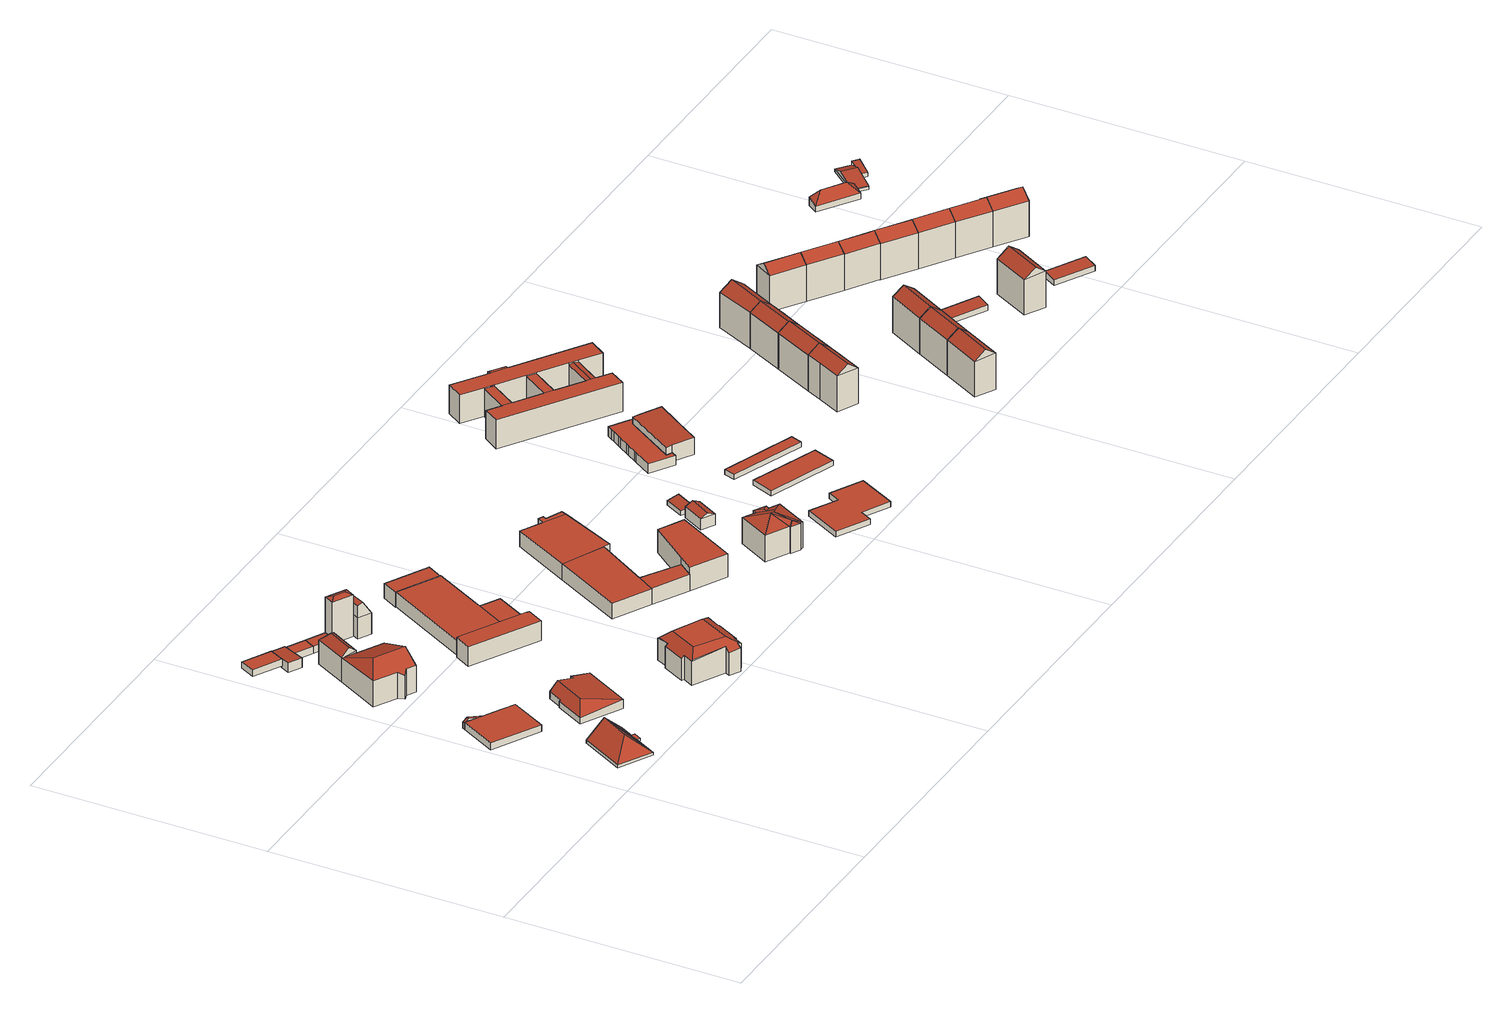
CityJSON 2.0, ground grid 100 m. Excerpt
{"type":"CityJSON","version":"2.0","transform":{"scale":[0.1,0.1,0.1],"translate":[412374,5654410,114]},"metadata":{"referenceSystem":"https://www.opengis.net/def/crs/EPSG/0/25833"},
"CityObjects":{
"building1":{"type":"Building","attributes":{"Dachtyp_tdc":"tdcFreeFormRoof","Gemeindeschluessel":14612000,"Dachneigung":41.36,"QualitaetDacherkennung":10,"Geometrietyp2DReferenz":"3000","measuredHeight":8.28,"function":"31001_9998","roofType":"5000"},"geometry":[{"type":"Solid","lod":"2","boundaries":[[[[0,1,2,3]],[[1,4,5,2]],[[4,6,7,5]],[[6,8,9,7]],[[8,10,11,9]],[[10,12,13,11]],[[12,14,15,13]],[[14,0,3,15]],[[16,14,12]],[[17,12,10]],[[18,12,17]],[[12,18,16]],[[1,17,4]],[[17,1,18]],[[19,17,10,8]],[[19,8,6]],[[17,19,6,4]],[[18,1,0]],[[16,18,0,14]],[[3,2,5,7,9,11,13,15]]]],"semantics":{"surfaces":[{"type":"WallSurface"},{"type":"RoofSurface"},{"type":"GroundSurface"}],"values":[[0,0,0,0,0,0,0,0,1,1,1,1,1,1,1,1,1,0,1,2]]}}]},
"building2":{"type":"Building","attributes":{"Gemeindeschluessel":14612000,"Geometrietyp2DReferenz":"3000","function":"31001_9998","roofType":"9999"},"children":["building2-1","building2-2"]},
"building2-1":{"type":"BuildingPart","attributes":{"Dachtyp_tdc":"tdcGableRoof","Dachneigung":15.07,"QualitaetDacherkennung":11,"Geometrietyp2DReferenz":"3000","measuredHeight":4.2,"roofType":"3100"},"parents":["building2"],"geometry":[{"type":"MultiSurface","lod":"2","boundaries":[[[20,21,22,23]],[[24,25,26,27]],[[25,20,23,26]],[[20,25,28]],[[21,20,28,29,30]],[[25,24,31,29,28]],[[23,22,27,26]]],"semantics":{"surfaces":[{"type":"WallSurface"},{"type":"RoofSurface"},{"type":"GroundSurface"}],"values":[0,0,0,0,1,1,2]}}]},
"building2-2":{"type":"BuildingPart","attributes":{"Dachtyp_tdc":"tdcPolyFlatRoof","Dachneigung":0,"QualitaetDacherkennung":0,"Geometrietyp2DReferenz":"3000","measuredHeight":3,"roofType":"9999"},"parents":["building2"],"geometry":[{"type":"MultiSurface","lod":"2","boundaries":[[[32,30,31,33,34,35,36]],[[36,35,37,38]],[[35,34,39,37]],[[34,33,24,27,39]],[[21,30,32]],[[24,33,31]],[[32,36,38,22,21]],[[38,37,39,27,22]],[[21,22,27,24]],[[21,24,31,30]]],"semantics":{"surfaces":[{"type":"RoofSurface"},{"type":"WallSurface"},{"type":"GroundSurface"},{"type":"ClosureSurface","isClosure":"1","QuelleClosure":"LoD1Solid"}],"values":[0,1,1,1,1,1,1,2,3,3]}}]},
"building3":{"type":"Building","attributes":{"Dachtyp_tdc":"tdcFreeFormRoof","Gemeindeschluessel":14612000,"Dachneigung":10.01,"QualitaetDacherkennung":23,"Geometrietyp2DReferenz":"3000","measuredHeight":6.78,"function":"31001_9998","roofType":"5000"},"geometry":[{"type":"Solid","lod":"2","boundaries":[[[[40,41,42,43]],[[41,44,45,42]],[[44,46,47,45]],[[46,48,49,47]],[[48,50,51,49]],[[50,52,53,51]],[[52,54,55,53]],[[54,40,43,55]],[[48,56,50]],[[46,44,41,57,56,48]],[[56,57,40,54,52,50]],[[41,40,57]],[[43,42,45,47,49,51,53,55]]]],"semantics":{"surfaces":[{"type":"WallSurface"},{"type":"RoofSurface"},{"type":"GroundSurface"}],"values":[[0,0,0,0,0,0,0,0,1,1,1,0,2]]}}]},
"building4":{"type":"Building","attributes":{"Gemeindeschluessel":14612000,"Geometrietyp2DReferenz":"3000","function":"31001_9998","roofType":"9999"},"children":["building4-1","building4-2"]},
"building4-1":{"type":"BuildingPart","attributes":{"Dachtyp_tdc":"tdcHipAndGableRoof","Dachneigung":22.27,"QualitaetDacherkennung":25,"Geometrietyp2DReferenz":"3000","measuredHeight":16.39,"roofType":"5000"},"parents":["building4"],"geometry":[{"type":"MultiSurface","lod":"2","boundaries":[[[58,59,60,61]],[[59,62,63,60]],[[62,64,65,63]],[[64,66,67,65]],[[66,68,69,67]],[[68,70,71,69]],[[72,73,74,75]],[[73,58,61,74]],[[70,68,76]],[[68,66,64,62,59,58,76]],[[58,73,72,77,70,76]],[[61,60,63,65,67,69,71,75,74]]],"semantics":{"surfaces":[{"type":"WallSurface"},{"type":"RoofSurface"},{"type":"GroundSurface"}],"values":[0,0,0,0,0,0,0,0,1,1,1,2]}}]},
"building4-2":{"type":"BuildingPart","attributes":{"Dachtyp_tdc":"tdcHipAndGableRoof","Dachneigung":46,"QualitaetDacherkennung":58,"Geometrietyp2DReferenz":"3000","measuredHeight":14.11,"roofType":"5000"},"parents":["building4"],"geometry":[{"type":"MultiSurface","lod":"2","boundaries":[[[70,78,79,71]],[[78,80,81,79]],[[80,82,72,75,81]],[[80,78,83]],[[70,77,82,84]],[[78,70,84,83]],[[82,80,83,84]],[[71,79,81,75]]],"semantics":{"surfaces":[{"type":"WallSurface"},{"type":"RoofSurface"},{"type":"GroundSurface"}],"values":[0,0,0,1,0,1,1,2]}}]},
"building5":{"type":"Building","attributes":{"Dachtyp_tdc":"tdcPolyFlatRoof","Gemeindeschluessel":14612000,"Dachneigung":2.68,"QualitaetDacherkennung":87,"Geometrietyp2DReferenz":"3000","measuredHeight":2.96,"function":"31001_9998","roofType":"2100"},"geometry":[{"type":"Solid","lod":"2","boundaries":[[[[85,86,87,88]],[[86,89,90,87]],[[89,91,92,90]],[[91,85,88,92]],[[91,89,86,85]],[[88,87,90,92]]]],"semantics":{"surfaces":[{"type":"WallSurface"},{"type":"RoofSurface"},{"type":"GroundSurface"}],"values":[[0,0,0,0,1,2]]}}]},
"building6":{"type":"Building","attributes":{"Dachtyp_tdc":"tdcPolyFlatRoof","Gemeindeschluessel":14612000,"Dachneigung":4.06,"QualitaetDacherkennung":86,"Geometrietyp2DReferenz":"3000","measuredHeight":4.18,"function":"31001_9998","roofType":"2100"},"geometry":[{"type":"Solid","lod":"2","boundaries":[[[[93,94,95,96]],[[94,97,98,95]],[[97,99,100,98]],[[99,101,102,100]],[[101,103,104,102]],[[103,93,96,104]],[[103,101,99,97,94,93]],[[96,95,98,100,102,104]]]],"semantics":{"surfaces":[{"type":"WallSurface"},{"type":"RoofSurface"},{"type":"GroundSurface"}],"values":[[0,0,0,0,0,0,1,2]]}}]},
"building7":{"type":"Building","attributes":{"Dachtyp_tdc":"tdcPolyFlatRoof","Gemeindeschluessel":14612000,"Dachneigung":0,"QualitaetDacherkennung":83,"Geometrietyp2DReferenz":"3000","measuredHeight":3.15,"function":"31001_9998","roofType":"1000"},"geometry":[{"type":"Solid","lod":"2","boundaries":[[[[105,106,107,108]],[[106,109,110,107]],[[109,111,112,110]],[[111,105,108,112]],[[111,109,106,105]],[[108,107,110,112]]]],"semantics":{"surfaces":[{"type":"WallSurface"},{"type":"RoofSurface"},{"type":"GroundSurface"}],"values":[[0,0,0,0,1,2]]}}]},
"building8":{"type":"Building","attributes":{"Dachtyp_tdc":"tdcPolyFlatRoof","Gemeindeschluessel":14612000,"Dachneigung":0,"QualitaetDacherkennung":74,"Geometrietyp2DReferenz":"3000","measuredHeight":3.16,"function":"31001_9998","roofType":"1000"},"geometry":[{"type":"Solid","lod":"2","boundaries":[[[[111,109,110,112]],[[109,113,114,110]],[[113,115,116,114]],[[115,117,118,116]],[[117,111,112,118]],[[117,115,113,109,111]],[[112,110,114,116,118]]]],"semantics":{"surfaces":[{"type":"WallSurface"},{"type":"RoofSurface"},{"type":"GroundSurface"}],"values":[[0,0,0,0,0,1,2]]}}]},
"building9":{"type":"Building","attributes":{"Dachtyp_tdc":"tdcFreeFormRoof","Gemeindeschluessel":14612000,"Dachneigung":19.32,"QualitaetDacherkennung":1,"Geometrietyp2DReferenz":"3000","measuredHeight":19.07,"function":"31001_9998","roofType":"5000"},"geometry":[{"type":"Solid","lod":"2","boundaries":[[[[119,120,121,122]],[[120,123,124,121]],[[123,125,126,124]],[[125,119,122,126]],[[127,125,123]],[[128,127,123,120]],[[128,120,119]],[[127,128,119,125]],[[122,121,124,126]]]],"semantics":{"surfaces":[{"type":"WallSurface"},{"type":"RoofSurface"},{"type":"GroundSurface"}],"values":[[0,0,0,0,1,1,1,1,2]]}}]},
"building10":{"type":"Building","attributes":{"Dachtyp_tdc":"tdcGableRoof","Gemeindeschluessel":14612000,"Dachneigung":56.78,"QualitaetDacherkennung":5,"Geometrietyp2DReferenz":"3000","measuredHeight":15.3,"function":"31001_9998","roofType":"3100"},"geometry":[{"type":"Solid","lod":"2","boundaries":[[[[129,130,131,132]],[[130,133,134,131]],[[133,135,136,134]],[[135,137,138,136]],[[137,129,132,138]],[[139,140,141,142,143]],[[144,143,142,130]],[[137,139,143,144,129]],[[129,144,130]],[[133,141,140,135]],[[130,142,141,133]],[[135,140,139,137]],[[132,131,134,136,138]]]],"semantics":{"surfaces":[{"type":"WallSurface"},{"type":"RoofSurface"},{"type":"GroundSurface"}],"values":[[0,0,0,0,0,1,1,0,0,0,0,0,2]]}}]},
"building11":{"type":"Building","attributes":{"Dachtyp_tdc":"tdcFreeFormRoof","Gemeindeschluessel":14612000,"Dachneigung":0.181,"QualitaetDacherkennung":47,"Geometrietyp2DReferenz":"3000","measuredHeight":13.73,"function":"31001_9998","roofType":"5000"},"geometry":[{"type":"Solid","lod":"2","boundaries":[[[[145,146,147,148]],[[146,149,150,147]],[[149,151,152,150]],[[151,153,154,152]],[[153,155,156,154]],[[155,157,158,156]],[[157,159,160,158]],[[159,161,162,160]],[[161,163,164,162]],[[163,165,166,164]],[[165,167,168,166]],[[167,169,170,168]],[[169,171,172,170]],[[171,173,174,172]],[[173,175,176,174]],[[175,177,178,176]],[[177,179,180,178]],[[179,181,182,180]],[[171,169,167,183,184,185,186,175,173]],[[185,187,188,189,181,179,177,186]],[[190,191,153,151,149,146,145,188,187]],[[184,183,165,163,161,159,157,155,191,190]],[[185,184,190,187]],[[167,165,183]],[[177,175,186]],[[145,189,188]],[[155,153,191]],[[148,147,150,152,154,156,158,160,162,164,166,168,170,172,174,176,178,180,182,192]],[[181,189,192,182]],[[189,145,148,192]]]],"semantics":{"surfaces":[{"type":"WallSurface"},{"type":"RoofSurface"},{"type":"GroundSurface"}],"values":[[0,0,0,0,0,0,0,0,0,0,0,0,0,0,0,0,0,0,1,1,1,1,1,0,0,0,0,2,0,0]]}}]},
"building12":{"type":"Building","attributes":{"Gemeindeschluessel":14612000,"Geometrietyp2DReferenz":"3000","function":"31001_2000","roofType":"9999"},"children":["building12-1","building12-2","building12-3"]},
"building12-1":{"type":"BuildingPart","attributes":{"Dachtyp_tdc":"tdcPolyFlatRoof","Dachneigung":0,"QualitaetDacherkennung":46,"Geometrietyp2DReferenz":"3000","measuredHeight":5.47,"roofType":"1000"},"parents":["building12"],"geometry":[{"type":"MultiSurface","lod":"2","boundaries":[[[193,194,195,196]],[[197,193,196,198]],[[197,199,194,193]],[[196,195,200,198]]],"semantics":{"surfaces":[{"type":"WallSurface"},{"type":"RoofSurface"},{"type":"GroundSurface"}],"values":[0,0,1,2]}}]},
"building12-2":{"type":"BuildingPart","attributes":{"Dachtyp_tdc":"tdcPolyFlatRoof","Dachneigung":0,"QualitaetDacherkennung":76,"Geometrietyp2DReferenz":"3000","measuredHeight":8.79,"roofType":"1000"},"parents":["building12"],"geometry":[{"type":"MultiSurface","lod":"2","boundaries":[[[201,202,203,204]],[[202,205,206,203]],[[205,207,208,206]],[[207,209,210,211,208]],[[212,201,204,195,194]],[[212,209,207,205,202,201]],[[204,203,206,208,211,200,195]]],"semantics":{"surfaces":[{"type":"WallSurface"},{"type":"RoofSurface"},{"type":"GroundSurface"}],"values":[0,0,0,0,0,1,2]}}]},
"building12-3":{"type":"BuildingPart","attributes":{"Dachtyp_tdc":"tdcPolyFlatRoof","Dachneigung":0,"QualitaetDacherkennung":48,"Geometrietyp2DReferenz":"3000","measuredHeight":6.45,"roofType":"1000"},"parents":["building12"],"geometry":[{"type":"MultiSurface","lod":"2","boundaries":[[[210,213,214,211]],[[213,215,216,214]],[[215,217,218,216]],[[217,219,197,198,218]],[[219,217,215,213,210,220]],[[200,211,214,216,218,198]]],"semantics":{"surfaces":[{"type":"WallSurface"},{"type":"RoofSurface"},{"type":"GroundSurface"}],"values":[0,0,0,0,1,2]}}]},
"building13":{"type":"Building","attributes":{"Dachtyp_tdc":"tdcPolyFlatRoof","Gemeindeschluessel":14612000,"Dachneigung":0,"QualitaetDacherkennung":1,"Geometrietyp2DReferenz":"3000","measuredHeight":6.47,"function":"31001_2000","roofType":"1000"},"geometry":[{"type":"Solid","lod":"2","boundaries":[[[[221,222,223,224]],[[222,225,226,223]],[[225,227,228,226]],[[227,229,230,228]],[[229,221,224,230]],[[229,227,225,222,221]],[[224,223,226,228,230]]]],"semantics":{"surfaces":[{"type":"WallSurface"},{"type":"RoofSurface"},{"type":"GroundSurface"}],"values":[[0,0,0,0,0,1,2]]}}]},
"building14":{"type":"Building","attributes":{"Gemeindeschluessel":14612000,"Geometrietyp2DReferenz":"3000","function":"31001_9998","roofType":"9999"},"children":["building14-1","building14-2","building14-3","building14-4"]},
"building14-1":{"type":"BuildingPart","attributes":{"Dachtyp_tdc":"tdcPolyFlatRoof","Dachneigung":0,"QualitaetDacherkennung":87,"Geometrietyp2DReferenz":"3000","measuredHeight":6.93,"roofType":"1000"},"parents":["building14"],"geometry":[{"type":"MultiSurface","lod":"2","boundaries":[[[231,232,233,234]],[[232,235,236,233]],[[237,238,239,240]],[[238,237,235,232,231]],[[234,233,236,240,239]]],"semantics":{"surfaces":[{"type":"WallSurface"},{"type":"RoofSurface"},{"type":"GroundSurface"}],"values":[0,0,0,1,2]}}]},
"building14-2":{"type":"BuildingPart","attributes":{"Dachtyp_tdc":"tdcPolyFlatRoof","Dachneigung":0,"QualitaetDacherkennung":28,"Geometrietyp2DReferenz":"3000","measuredHeight":7.01,"roofType":"1000"},"parents":["building14"],"geometry":[{"type":"MultiSurface","lod":"2","boundaries":[[[241,242,243,244]],[[242,245,246,243]],[[245,247,248,246]],[[247,249,250,248]],[[241,244,251,252]],[[252,249,247,245,242,241]],[[244,243,246,248,250,251]]],"semantics":{"surfaces":[{"type":"WallSurface"},{"type":"RoofSurface"},{"type":"GroundSurface"}],"values":[0,0,0,0,0,1,2]}}]},
"building14-3":{"type":"BuildingPart","attributes":{"Dachtyp_tdc":"tdcPolyFlatRoof","Dachneigung":0,"QualitaetDacherkennung":79,"Geometrietyp2DReferenz":"3000","measuredHeight":6.95,"roofType":"1000"},"parents":["building14"],"geometry":[{"type":"MultiSurface","lod":"2","boundaries":[[[253,254,255,236,235]],[[254,252,251,255]],[[249,256,257,250]],[[256,258,237,240,257]],[[258,256,249,252,254,253]],[[236,255,251,250,257,240]]],"semantics":{"surfaces":[{"type":"WallSurface"},{"type":"RoofSurface"},{"type":"GroundSurface"}],"values":[0,0,0,0,1,2]}}]},
"building14-4":{"type":"BuildingPart","attributes":{"Dachtyp_tdc":"tdcPolyFlatRoof","Dachneigung":0,"QualitaetDacherkennung":78,"Geometrietyp2DReferenz":"3000","measuredHeight":7.07,"roofType":"1000"},"parents":["building14"],"geometry":[{"type":"MultiSurface","lod":"2","boundaries":[[[259,260,231,234,261]],[[262,263,264,239,238]],[[263,259,261,264]],[[263,262,260,259]],[[261,234,239,264]]],"semantics":{"surfaces":[{"type":"WallSurface"},{"type":"RoofSurface"},{"type":"GroundSurface"}],"values":[0,0,0,1,2]}}]},
"building15":{"type":"Building","attributes":{"Dachtyp_tdc":"tdcPolyFlatRoof","Gemeindeschluessel":14612000,"Dachneigung":0,"QualitaetDacherkennung":73,"Geometrietyp2DReferenz":"3000","measuredHeight":10.12,"function":"31001_9998","roofType":"1000"},"geometry":[{"type":"Solid","lod":"2","boundaries":[[[[265,266,264,261]],[[266,267,268,264]],[[267,269,270,268]],[[269,271,272,270]],[[271,265,261,272]],[[271,269,267,266,265]],[[261,264,268,270,272]]]],"semantics":{"surfaces":[{"type":"WallSurface"},{"type":"RoofSurface"},{"type":"GroundSurface"}],"values":[[0,0,0,0,0,1,2]]}}]},
"building16":{"type":"Building","attributes":{"Dachtyp_tdc":"tdcFreeFormRoof","Gemeindeschluessel":14612000,"Dachneigung":22.59,"QualitaetDacherkennung":89,"Geometrietyp2DReferenz":"3000","measuredHeight":14.85,"function":"31001_9998","roofType":"5000"},"geometry":[{"type":"Solid","lod":"2","boundaries":[[[[273,274,275,276]],[[274,277,278,275]],[[277,279,280,278]],[[279,281,282,280]],[[281,283,284,282]],[[283,285,286,284]],[[285,287,288,286]],[[287,289,290,288]],[[289,291,292,290]],[[291,293,294,292]],[[293,295,296,294]],[[295,273,276,296]],[[297,298,295,293]],[[299,297,293,291]],[[300,299,291,289]],[[300,289,287]],[[297,299,300,287,285]],[[301,298,297,285,283]],[[301,283,281]],[[295,302,273]],[[298,302,295]],[[301,302,298]],[[301,279,302]],[[279,301,281]],[[303,302,279,277]],[[303,277,274]],[[302,303,274,273]],[[276,275,278,280,282,284,286,288,290,292,294,296]]]],"semantics":{"surfaces":[{"type":"WallSurface"},{"type":"RoofSurface"},{"type":"GroundSurface"}],"values":[[0,0,0,0,0,0,0,0,0,0,0,0,1,1,1,1,1,1,1,1,1,1,1,1,1,1,1,2]]}}]},
"building17":{"type":"Building","attributes":{"Dachtyp_tdc":"tdcGableRoof","Gemeindeschluessel":14612000,"Dachneigung":27.12,"QualitaetDacherkennung":76,"Geometrietyp2DReferenz":"3000","measuredHeight":6.46,"function":"31001_9998","roofType":"3100"},"geometry":[{"type":"Solid","lod":"2","boundaries":[[[[304,305,306,307]],[[305,308,309,306]],[[308,310,311,309]],[[310,304,307,311]],[[308,305,312]],[[304,310,313]],[[305,304,313,312]],[[310,308,312,313]],[[307,306,309,311]]]],"semantics":{"surfaces":[{"type":"WallSurface"},{"type":"RoofSurface"},{"type":"GroundSurface"}],"values":[[0,0,0,0,0,0,1,1,2]]}}]},
"building18":{"type":"Building","attributes":{"Dachtyp_tdc":"tdcPolyFlatRoof","Gemeindeschluessel":14612000,"Dachneigung":3.05,"QualitaetDacherkennung":84,"Geometrietyp2DReferenz":"3000","measuredHeight":2.33,"function":"31001_9998","roofType":"2100"},"geometry":[{"type":"Solid","lod":"2","boundaries":[[[[314,315,316,317]],[[315,318,319,316]],[[318,320,321,319]],[[320,314,317,321]],[[320,318,315,314]],[[317,316,319,321]]]],"semantics":{"surfaces":[{"type":"WallSurface"},{"type":"RoofSurface"},{"type":"GroundSurface"}],"values":[[0,0,0,0,1,2]]}}]},
"building19":{"type":"Building","attributes":{"Dachtyp_tdc":"tdcPolyFlatRoof","Gemeindeschluessel":14612000,"Dachneigung":0,"QualitaetDacherkennung":92,"Geometrietyp2DReferenz":"3000","measuredHeight":2.35,"function":"31001_9998","roofType":"1000"},"geometry":[{"type":"Solid","lod":"2","boundaries":[[[[322,323,324,325]],[[323,326,327,324]],[[326,328,329,327]],[[328,330,331,329]],[[330,332,333,331]],[[332,334,335,333]],[[334,336,337,335]],[[336,322,325,337]],[[336,334,332,330,328,326,323,322]],[[325,324,327,329,331,333,335,337]]]],"semantics":{"surfaces":[{"type":"WallSurface"},{"type":"RoofSurface"},{"type":"GroundSurface"}],"values":[[0,0,0,0,0,0,0,0,1,2]]}}]},
"building20":{"type":"Building","attributes":{"Dachtyp_tdc":"tdcPolyFlatRoof","Gemeindeschluessel":14612000,"Dachneigung":0,"QualitaetDacherkennung":93,"Geometrietyp2DReferenz":"3000","measuredHeight":2.27,"function":"31001_2463","roofType":"1000"},"geometry":[{"type":"Solid","lod":"2","boundaries":[[[[338,339,340,341]],[[339,342,343,340]],[[342,344,345,343]],[[344,338,341,345]],[[344,342,339,338]],[[341,340,343,345]]]],"semantics":{"surfaces":[{"type":"WallSurface"},{"type":"RoofSurface"},{"type":"GroundSurface"}],"values":[[0,0,0,0,1,2]]}}]},
"building21":{"type":"Building","attributes":{"Dachtyp_tdc":"tdcPolyFlatRoof","Gemeindeschluessel":14612000,"Dachneigung":0,"QualitaetDacherkennung":77,"Geometrietyp2DReferenz":"3000","measuredHeight":4.21,"function":"31001_3211","roofType":"1000"},"geometry":[{"type":"Solid","lod":"2","boundaries":[[[[346,347,348,349]],[[347,350,351,348]],[[350,352,353,351]],[[352,354,355,353]],[[354,356,357,355]],[[356,358,359,357]],[[358,360,361,359]],[[360,362,363,361]],[[362,364,365,363]],[[364,366,367,365]],[[366,368,369,367]],[[368,370,371,369]],[[370,372,373,371]],[[372,374,375,373]],[[374,376,377,375]],[[376,378,379,377]],[[378,380,381,379]],[[380,346,349,381]],[[380,378,376,374,372,370,368,366,364,362,360,358,356,354,352,350,347,346]],[[349,348,351,353,355,357,359,361,363,365,367,369,371,373,375,377,379,381]]]],"semantics":{"surfaces":[{"type":"WallSurface"},{"type":"RoofSurface"},{"type":"GroundSurface"}],"values":[[0,0,0,0,0,0,0,0,0,0,0,0,0,0,0,0,0,0,1,2]]}}]},
"building22":{"type":"Building","attributes":{"Dachtyp_tdc":"tdcPolyFlatRoof","Gemeindeschluessel":14612000,"Dachneigung":0,"QualitaetDacherkennung":66,"Geometrietyp2DReferenz":"3000","measuredHeight":2.23,"function":"31001_2463","roofType":"1000"},"geometry":[{"type":"Solid","lod":"2","boundaries":[[[[382,383,384,385]],[[383,386,387,384]],[[386,388,389,387]],[[388,382,385,389]],[[388,386,383,382]],[[385,384,387,389]]]],"semantics":{"surfaces":[{"type":"WallSurface"},{"type":"RoofSurface"},{"type":"GroundSurface"}],"values":[[0,0,0,0,1,2]]}}]},
"building23":{"type":"Building","attributes":{"Dachtyp_tdc":"tdcPolyFlatRoof","Gemeindeschluessel":14612000,"Dachneigung":2.7,"QualitaetDacherkennung":85,"Geometrietyp2DReferenz":"3000","measuredHeight":7.6,"function":"31001_3211","roofType":"2100"},"geometry":[{"type":"Solid","lod":"2","boundaries":[[[[390,391,392,393]],[[391,394,395,392]],[[394,396,397,395]],[[396,398,399,397]],[[398,400,401,399]],[[400,402,403,401]],[[402,404,405,403]],[[404,390,393,405]],[[404,402,400,398,396,394,391,390]],[[393,392,395,397,399,401,403,405]]]],"semantics":{"surfaces":[{"type":"WallSurface"},{"type":"RoofSurface"},{"type":"GroundSurface"}],"values":[[0,0,0,0,0,0,0,0,1,2]]}}]},
"building24":{"type":"Building","attributes":{"name":"BIP-Kreativitätsgrundschule Dresden","Gemeindeschluessel":14612000,"Geometrietyp2DReferenz":"3000","function":"31001_3021","roofType":"9999"},"children":["building24-1","building24-2","building24-3","building24-4","building24-5","building24-6","building24-7"]},
"building24-1":{"type":"BuildingPart","attributes":{"Dachtyp_tdc":"tdcPolyFlatRoof","Dachneigung":2.67,"QualitaetDacherkennung":72,"Geometrietyp2DReferenz":"3000","measuredHeight":12.76,"roofType":"2100"},"parents":["building24"],"geometry":[{"type":"MultiSurface","lod":"2","boundaries":[[[406,407,408,409,410,411]],[[412,413,414,415,416]],[[413,417,414]],[[418,419,420,421,422]],[[419,423,424,420]],[[423,425,426,424]],[[425,427,428,426]],[[427,429,430,428]],[[429,431,432,430]],[[431,433,432]],[[431,429,427,425,423,419,418,413,412,434,435,407,406,436]],[[437,410,409,438,439,415,414,421,420,424,426,428,430,432]]],"semantics":{"surfaces":[{"type":"WallSurface"},{"type":"RoofSurface"},{"type":"GroundSurface"}],"values":[0,0,0,0,0,0,0,0,0,0,1,2]}}]},
"building24-2":{"type":"BuildingPart","attributes":{"Dachtyp_tdc":"tdcPolyFlatRoof","Dachneigung":6.85,"QualitaetDacherkennung":45,"Geometrietyp2DReferenz":"3000","measuredHeight":12.29,"roofType":"2100"},"parents":["building24"],"geometry":[{"type":"MultiSurface","lod":"2","boundaries":[[[440,441,442,443]],[[444,445,446,447]],[[445,448,449,450,446]],[[451,440,443,452,453]],[[451,448,445,444,441,440]],[[443,442,447,446,450,452]]],"semantics":{"surfaces":[{"type":"WallSurface"},{"type":"RoofSurface"},{"type":"GroundSurface"}],"values":[0,0,0,0,1,2]}}]},
"building24-3":{"type":"BuildingPart","attributes":{"Dachtyp_tdc":"tdcPolyFlatRoof","Dachneigung":0,"QualitaetDacherkennung":56,"Geometrietyp2DReferenz":"3000","measuredHeight":12.58,"roofType":"1000"},"parents":["building24"],"geometry":[{"type":"MultiSurface","lod":"2","boundaries":[[[454,455,456,457,458,459]],[[460,461,462]],[[460,463,464,465,461]],[[466,467,468]],[[466,469,470,467]],[[469,471,472,470]],[[471,473,444,447,472]],[[474,475,476,442,441]],[[475,477,478,476]],[[477,479,480,481,478]],[[477,475,474,473,471,469,466,482,463,460,483,455,454,479]],[[458,457,484,461,465,485,467,470,472,447,442,476,478,481]]],"semantics":{"surfaces":[{"type":"WallSurface"},{"type":"RoofSurface"},{"type":"GroundSurface"}],"values":[0,0,0,0,0,0,0,0,0,0,1,2]}}]},
"building24-4":{"type":"BuildingPart","attributes":{"Dachtyp_tdc":"tdcPolyFlatRoof","Dachneigung":0,"QualitaetDacherkennung":40,"Geometrietyp2DReferenz":"3000","measuredHeight":4.9,"roofType":"1000"},"parents":["building24"],"geometry":[{"type":"MultiSurface","lod":"2","boundaries":[[[486,487,488,489]],[[487,453,452,488]],[[449,486,489,450]],[[449,453,487,486]],[[489,488,452,450]]],"semantics":{"surfaces":[{"type":"WallSurface"},{"type":"RoofSurface"},{"type":"GroundSurface"}],"values":[0,0,0,1,2]}}]},
"building24-5":{"type":"BuildingPart","attributes":{"Dachtyp_tdc":"tdcPolyFlatRoof","Dachneigung":0,"QualitaetDacherkennung":75,"Geometrietyp2DReferenz":"3000","measuredHeight":12.08,"roofType":"1000"},"parents":["building24"],"geometry":[{"type":"MultiSurface","lod":"2","boundaries":[[[408,462,461,409]],[[456,416,415,457]],[[416,456,490,462,408,491,492]],[[439,438,409,461,484,457,415]]],"semantics":{"surfaces":[{"type":"WallSurface"},{"type":"RoofSurface"},{"type":"GroundSurface"}],"values":[0,0,1,2]}}]},
"building24-6":{"type":"BuildingPart","attributes":{"Dachtyp_tdc":"tdcFreeFormRoof","Dachneigung":10.68,"QualitaetDacherkennung":82,"Geometrietyp2DReferenz":"3000","measuredHeight":12.26,"roofType":"5000"},"parents":["building24"],"geometry":[{"type":"MultiSurface","lod":"2","boundaries":[[[417,459,458,414]],[[480,493,420,481]],[[493,422,421,420]],[[494,495,422,493,480]],[[495,494,459,417]],[[495,417,422]],[[458,481,420,421,414]]],"semantics":{"surfaces":[{"type":"WallSurface"},{"type":"RoofSurface"},{"type":"GroundSurface"}],"values":[0,0,0,1,1,1,2]}}]},
"building24-7":{"type":"BuildingPart","attributes":{"Dachtyp_tdc":"tdcPolyFlatRoof","Dachneigung":0,"QualitaetDacherkennung":74,"Geometrietyp2DReferenz":"3000","measuredHeight":12.07,"roofType":"1000"},"parents":["building24"],"geometry":[{"type":"MultiSurface","lod":"2","boundaries":[[[433,468,467,432]],[[464,411,410,465]],[[411,464,496,468,433,497]],[[437,432,467,485,465,410]]],"semantics":{"surfaces":[{"type":"WallSurface"},{"type":"RoofSurface"},{"type":"GroundSurface"}],"values":[0,0,1,2]}}]},
"building25":{"type":"Building","attributes":{"Dachtyp_tdc":"tdcFreeFormRoof","Gemeindeschluessel":14612000,"Dachneigung":35.38,"QualitaetDacherkennung":87,"Geometrietyp2DReferenz":"3000","measuredHeight":19.25,"function":"31001_9998","roofType":"5000"},"geometry":[{"type":"Solid","lod":"2","boundaries":[[[[498,499,500,501]],[[499,502,503,500]],[[502,504,505,503]],[[504,506,507,505]],[[506,508,509,507]],[[508,498,501,509]],[[510,502,499,498,511]],[[506,504,510,511,508]],[[504,502,510]],[[498,508,511]],[[501,500,503,505,507,509]]]],"semantics":{"surfaces":[{"type":"WallSurface"},{"type":"RoofSurface"},{"type":"GroundSurface"}],"values":[[0,0,0,0,0,0,1,1,0,0,2]]}}]},
"building26":{"type":"Building","attributes":{"Dachtyp_tdc":"tdcFreeFormRoof","Gemeindeschluessel":14612000,"Dachneigung":35.66,"QualitaetDacherkennung":89,"Geometrietyp2DReferenz":"3000","measuredHeight":19.23,"function":"31001_9998","roofType":"5000"},"geometry":[{"type":"Solid","lod":"2","boundaries":[[[[512,513,514,515]],[[513,516,517,514]],[[516,518,519,517]],[[518,520,505,519]],[[520,521,503,505]],[[521,512,515,503]],[[522,523,502,510]],[[513,522,510,520,518,516]],[[521,502,523,512]],[[520,510,502,521]],[[512,523,522,513]],[[515,514,517,519,505,503]]]],"semantics":{"surfaces":[{"type":"WallSurface"},{"type":"RoofSurface"},{"type":"GroundSurface"}],"values":[[0,0,0,0,0,0,1,1,0,0,0,2]]}}]},
"building27":{"type":"Building","attributes":{"Dachtyp_tdc":"tdcGableRoof","Gemeindeschluessel":14612000,"Dachneigung":35.03,"QualitaetDacherkennung":88,"Geometrietyp2DReferenz":"3000","measuredHeight":19.13,"function":"31001_9998","roofType":"3100"},"geometry":[{"type":"Solid","lod":"2","boundaries":[[[[524,525,526,527]],[[525,528,529,526]],[[528,530,531,529]],[[530,524,527,531]],[[528,525,532]],[[524,530,533]],[[525,524,533,532]],[[530,528,532,533]],[[527,526,529,531]]]],"semantics":{"surfaces":[{"type":"WallSurface"},{"type":"RoofSurface"},{"type":"GroundSurface"}],"values":[[0,0,0,0,0,0,1,1,2]]}}]},
"building28":{"type":"Building","attributes":{"Dachtyp_tdc":"tdcFreeFormRoof","Gemeindeschluessel":14612000,"Dachneigung":35.3,"QualitaetDacherkennung":89,"Geometrietyp2DReferenz":"3000","measuredHeight":19.21,"function":"31001_9998","roofType":"5000"},"geometry":[{"type":"Solid","lod":"2","boundaries":[[[[534,535,536,537]],[[535,538,539,536]],[[538,540,514,539]],[[540,512,515,514]],[[512,541,542,515]],[[541,534,537,542]],[[543,544,545,523]],[[534,544,543,540,538,535]],[[512,523,545,541]],[[540,543,523,512]],[[541,545,544,534]],[[537,536,539,514,515,542]]]],"semantics":{"surfaces":[{"type":"WallSurface"},{"type":"RoofSurface"},{"type":"GroundSurface"}],"values":[[0,0,0,0,0,0,1,1,0,0,0,2]]}}]},
"building29":{"type":"Building","attributes":{"Dachtyp_tdc":"tdcGableRoof","Gemeindeschluessel":14612000,"Dachneigung":35.27,"QualitaetDacherkennung":88,"Geometrietyp2DReferenz":"3000","measuredHeight":19.17,"function":"31001_9998","roofType":"3100"},"geometry":[{"type":"Solid","lod":"2","boundaries":[[[[546,528,547,548]],[[528,549,550,547]],[[549,551,552,550]],[[551,546,548,552]],[[549,528,553]],[[546,551,554]],[[528,546,554,553]],[[551,549,553,554]],[[548,547,550,552]]]],"semantics":{"surfaces":[{"type":"WallSurface"},{"type":"RoofSurface"},{"type":"GroundSurface"}],"values":[[0,0,0,0,0,0,1,1,2]]}}]},
"building30":{"type":"Building","attributes":{"Dachtyp_tdc":"tdcGableRoof","Gemeindeschluessel":14612000,"Dachneigung":35.41,"QualitaetDacherkennung":81,"Geometrietyp2DReferenz":"3000","measuredHeight":19.19,"function":"31001_9998","roofType":"3100"},"geometry":[{"type":"Solid","lod":"2","boundaries":[[[[545,555,556,542]],[[555,557,558,556]],[[557,534,537,558]],[[534,545,542,537]],[[557,555,559]],[[545,534,544]],[[555,545,544,559]],[[534,557,559,544]],[[542,556,558,537]]]],"semantics":{"surfaces":[{"type":"WallSurface"},{"type":"RoofSurface"},{"type":"GroundSurface"}],"values":[[0,0,0,0,0,0,1,1,2]]}}]},
"building31":{"type":"Building","attributes":{"Dachtyp_tdc":"tdcGableRoof","Gemeindeschluessel":14612000,"Dachneigung":35.11,"QualitaetDacherkennung":78,"Geometrietyp2DReferenz":"3000","measuredHeight":19.2,"function":"31001_9998","roofType":"3100"},"geometry":[{"type":"Solid","lod":"2","boundaries":[[[[560,546,548,561]],[[546,562,552,548]],[[560,563,564]],[[562,546,565]],[[563,562,565,564]],[[546,560,564,565]],[[552,566,561,548]],[[562,563,566,552]],[[563,560,561,566]]]],"semantics":{"surfaces":[{"type":"WallSurface"},{"type":"RoofSurface"},{"type":"GroundSurface"}],"values":[[0,0,0,0,1,1,2,0,0]]}}]},
"building32":{"type":"Building","attributes":{"Dachtyp_tdc":"tdcGableRoof","Gemeindeschluessel":14612000,"Dachneigung":35.62,"QualitaetDacherkennung":72,"Geometrietyp2DReferenz":"3000","measuredHeight":19.14,"function":"31001_9998","roofType":"3100"},"geometry":[{"type":"Solid","lod":"2","boundaries":[[[[567,568,569,570]],[[568,571,572,569]],[[571,573,574,572]],[[573,567,570,574]],[[571,568,575]],[[567,573,576]],[[568,567,576,575]],[[573,571,575,576]],[[570,569,572,574]]]],"semantics":{"surfaces":[{"type":"WallSurface"},{"type":"RoofSurface"},{"type":"GroundSurface"}],"values":[[0,0,0,0,0,0,1,1,2]]}}]},
"building33":{"type":"Building","attributes":{"Dachtyp_tdc":"tdcPolyFlatRoof","Gemeindeschluessel":14612000,"Dachneigung":7.56,"QualitaetDacherkennung":66,"Geometrietyp2DReferenz":"3000","measuredHeight":3.18,"function":"31001_2463","roofType":"2100"},"geometry":[{"type":"Solid","lod":"2","boundaries":[[[[577,578,579,580]],[[578,581,582,579]],[[581,583,584,582]],[[583,577,580,584]],[[583,581,578,577]],[[580,579,582,584]]]],"semantics":{"surfaces":[{"type":"WallSurface"},{"type":"RoofSurface"},{"type":"GroundSurface"}],"values":[[0,0,0,0,1,2]]}}]},
"building34":{"type":"Building","attributes":{"Dachtyp_tdc":"tdcGableRoof","Gemeindeschluessel":14612000,"Dachneigung":35.37,"QualitaetDacherkennung":72,"Geometrietyp2DReferenz":"3000","measuredHeight":19.14,"function":"31001_9998","roofType":"3100"},"geometry":[{"type":"Solid","lod":"2","boundaries":[[[[573,585,586,574]],[[585,587,588,586]],[[587,567,570,588]],[[567,573,574,570]],[[587,585,589]],[[573,567,590]],[[585,573,590,589]],[[567,587,589,590]],[[574,586,588,570]]]],"semantics":{"surfaces":[{"type":"WallSurface"},{"type":"RoofSurface"},{"type":"GroundSurface"}],"values":[[0,0,0,0,0,0,1,1,2]]}}]},
"building35":{"type":"Building","attributes":{"Dachtyp_tdc":"tdcGableRoof","Gemeindeschluessel":14612000,"Dachneigung":34.96,"QualitaetDacherkennung":90,"Geometrietyp2DReferenz":"3000","measuredHeight":19.14,"function":"31001_9998","roofType":"3100"},"geometry":[{"type":"Solid","lod":"2","boundaries":[[[[591,592,593,594]],[[592,595,596,593]],[[595,597,598,596]],[[597,591,594,598]],[[595,592,599]],[[591,597,600]],[[592,591,600,599]],[[597,595,599,600]],[[594,593,596,598]]]],"semantics":{"surfaces":[{"type":"WallSurface"},{"type":"RoofSurface"},{"type":"GroundSurface"}],"values":[[0,0,0,0,0,0,1,1,2]]}}]},
"building36":{"type":"Building","attributes":{"Dachtyp_tdc":"tdcGableRoof","Gemeindeschluessel":14612000,"Dachneigung":35.56,"QualitaetDacherkennung":73,"Geometrietyp2DReferenz":"3000","measuredHeight":19.14,"function":"31001_9998","roofType":"3100"},"geometry":[{"type":"Solid","lod":"2","boundaries":[[[[601,602,603,586]],[[602,604,605,603]],[[604,606,588,605]],[[606,601,586,588]],[[604,602,607]],[[601,606,608]],[[602,601,608,607]],[[606,604,607,608]],[[586,603,605,588]]]],"semantics":{"surfaces":[{"type":"WallSurface"},{"type":"RoofSurface"},{"type":"GroundSurface"}],"values":[[0,0,0,0,0,0,1,1,2]]}}]},
"building37":{"type":"Building","attributes":{"Dachtyp_tdc":"tdcGableRoof","Gemeindeschluessel":14612000,"Dachneigung":35.47,"QualitaetDacherkennung":73,"Geometrietyp2DReferenz":"3000","measuredHeight":19.1,"function":"31001_9998","roofType":"3100"},"geometry":[{"type":"Solid","lod":"2","boundaries":[[[[609,610,611,612]],[[610,613,614,611]],[[613,615,616,614]],[[615,609,612,616]],[[613,610,617]],[[609,615,618]],[[610,609,618,617]],[[615,613,617,618]],[[612,611,614,616]]]],"semantics":{"surfaces":[{"type":"WallSurface"},{"type":"RoofSurface"},{"type":"GroundSurface"}],"values":[[0,0,0,0,0,0,1,1,2]]}}]},
"building38":{"type":"Building","attributes":{"Dachtyp_tdc":"tdcPolyFlatRoof","Gemeindeschluessel":14612000,"Dachneigung":7.19,"QualitaetDacherkennung":81,"Geometrietyp2DReferenz":"3000","measuredHeight":3.28,"function":"31001_2463","roofType":"2100"},"geometry":[{"type":"Solid","lod":"2","boundaries":[[[[619,620,621,622]],[[620,623,624,621]],[[623,625,626,624]],[[625,619,622,626]],[[625,623,620,619]],[[622,621,624,626]]]],"semantics":{"surfaces":[{"type":"WallSurface"},{"type":"RoofSurface"},{"type":"GroundSurface"}],"values":[[0,0,0,0,1,2]]}}]},
"building39":{"type":"Building","attributes":{"Dachtyp_tdc":"tdcGableRoof","Gemeindeschluessel":14612000,"Dachneigung":35.62,"QualitaetDacherkennung":72,"Geometrietyp2DReferenz":"3000","measuredHeight":19.22,"function":"31001_9998","roofType":"3100"},"geometry":[{"type":"Solid","lod":"2","boundaries":[[[[616,627,628,612]],[[615,629,627,616]],[[629,630,628,627]],[[630,631,612,628]],[[631,615,616,612]],[[630,629,632]],[[615,631,633]],[[629,615,633,632]],[[631,630,632,633]]]],"semantics":{"surfaces":[{"type":"GroundSurface"},{"type":"WallSurface"},{"type":"RoofSurface"}],"values":[[0,1,1,1,1,1,1,2,2]]}}]},
"building40":{"type":"Building","attributes":{"Dachtyp_tdc":"tdcGableRoof","Gemeindeschluessel":14612000,"Dachneigung":35.61,"QualitaetDacherkennung":72,"Geometrietyp2DReferenz":"3000","measuredHeight":19.22,"function":"31001_9998","roofType":"3100"},"geometry":[{"type":"Solid","lod":"2","boundaries":[[[[634,635,636,627]],[[635,637,638,636]],[[637,630,628,638]],[[630,634,627,628]],[[637,635,639]],[[634,630,640]],[[635,634,640,639]],[[630,637,639,640]],[[627,636,638,628]]]],"semantics":{"surfaces":[{"type":"WallSurface"},{"type":"RoofSurface"},{"type":"GroundSurface"}],"values":[[0,0,0,0,0,0,1,1,2]]}}]},
"building41":{"type":"Building","attributes":{"Dachtyp_tdc":"tdcGableRoof","Gemeindeschluessel":14612000,"Dachneigung":35.7,"QualitaetDacherkennung":68,"Geometrietyp2DReferenz":"3000","measuredHeight":19.18,"function":"31001_9998","roofType":"3100"},"geometry":[{"type":"Solid","lod":"2","boundaries":[[[[641,642,643,644]],[[642,645,646,643]],[[645,647,648,646]],[[647,641,644,648]],[[645,642,649]],[[641,647,650]],[[642,641,650,649]],[[647,645,649,650]],[[644,643,646,648]]]],"semantics":{"surfaces":[{"type":"WallSurface"},{"type":"RoofSurface"},{"type":"GroundSurface"}],"values":[[0,0,0,0,0,0,1,1,2]]}}]},
"building42":{"type":"Building","attributes":{"Gemeindeschluessel":14612000,"Geometrietyp2DReferenz":"3000","function":"31001_9998","roofType":"9999"},"children":["building42-1","building42-2","building42-3"]},
"building42-1":{"type":"BuildingPart","attributes":{"Dachtyp_tdc":"tdcPolyFlatRoof","Dachneigung":7.94,"QualitaetDacherkennung":42,"Geometrietyp2DReferenz":"3000","measuredHeight":3,"roofType":"2100"},"parents":["building42"],"geometry":[{"type":"MultiSurface","lod":"2","boundaries":[[[651,652,653,654]],[[652,655,656,657,653]],[[658,651,654,659,660,661]],[[658,662,655,652,651]],[[654,653,657,659]]],"semantics":{"surfaces":[{"type":"WallSurface"},{"type":"RoofSurface"},{"type":"GroundSurface"}],"values":[0,0,0,1,2]}}]},
"building42-2":{"type":"BuildingPart","attributes":{"Dachtyp_tdc":"tdcHipRoof","Dachneigung":55.64,"QualitaetDacherkennung":62,"Geometrietyp2DReferenz":"3000","measuredHeight":7.05,"roofType":"3200"},"parents":["building42"],"geometry":[{"type":"MultiSurface","lod":"2","boundaries":[[[663,664,665,666,667]],[[664,668,669,665]],[[668,670,671,669]],[[670,672,673,671]],[[672,674,675,673]],[[674,676,677,678,675]],[[672,670,679]],[[668,664,663,680]],[[670,668,680,679]],[[663,676,674,672,679,680]],[[666,665,669,671,673,675,678]]],"semantics":{"surfaces":[{"type":"WallSurface"},{"type":"RoofSurface"},{"type":"GroundSurface"}],"values":[0,0,0,0,0,0,1,1,1,1,2]}}]},
"building42-3":{"type":"BuildingPart","attributes":{"Dachtyp_tdc":"tdcGableRoof","Dachneigung":10.25,"QualitaetDacherkennung":18,"Geometrietyp2DReferenz":"3000","measuredHeight":3.33,"roofType":"3100"},"parents":["building42"],"geometry":[{"type":"MultiSurface","lod":"2","boundaries":[[[681,682,683,675]],[[682,660,659,683]],[[656,684,685,657]],[[684,667,666,685]],[[677,681,675,678]],[[686,687,688,689,690,691,692]],[[682,688,687,662,661]],[[682,661,660]],[[684,692,691,667]],[[656,655,686,692,684]],[[667,691,690,677]],[[677,690,689,681]],[[681,689,688,682]],[[675,683,659,657,685,666,678]]],"semantics":{"surfaces":[{"type":"WallSurface"},{"type":"RoofSurface"},{"type":"GroundSurface"}],"values":[0,0,0,0,0,1,1,0,0,0,0,0,0,2]}}]}
},
"vertices":[
[228,292,19],[368,216,19],[368,216,7],[228,292,7],[335,156,19],[335,156,7],[349,149,19],[349,149,7],[332,119,19],[332,119,7],[319,126,19],[319,126,7],[267,30,19],[267,30,7],[127,106,19],[127,106,7],[231,131,90],[312,149,35],[298,254,90],[328,140,35],
[208,680,29],[202,669,29],[202,669,18],[208,680,18],[86,732,44],[92,743,44],[92,743,18],[86,732,18],[109,734,60],[103,723,60],[142,702,48],[90,730,48],
[202,669,48],[86,732,48],[3,579,48],[204,469,48],[287,623,48],[204,469,18],[287,623,18],[3,579,18],
[422,547,51],[514,497,75],[514,497,20],[422,547,20],[521,510,75],[521,510,20],[596,470,60],[596,470,20],[489,272,60],[489,272,20],[317,365,46],[317,365,20],[384,488,46],[384,488,20],[389,486,51],[389,486,20],[380,398,88],[453,531,88],
[289,1088,168],[255,1025,120],[255,1025,4],[289,1088,4],[217,1046,120],[217,1046,4],[191,1038,107],[191,1038,4],[182,1065,120],[182,1065,4],[86,1117,120],[86,1117,4],[188,1305,109],[188,1305,4],[247,1273,109],[357,1213,109],[357,1213,4],[247,1273,4],[162,1157,168],[192,1303,109],
[261,1439,109],[261,1439,4],[320,1407,119],[320,1407,4],[247,1273,119],[277,1394,145],[219,1288,145],
[53,1609,44],[88,1675,41],[88,1675,15],[53,1609,15],[207,1611,41],[207,1611,15],[171,1546,44],[171,1546,15],
[153,1512,48],[171,1546,45],[171,1546,6],[153,1512,6],[207,1611,40],[207,1611,6],[261,1582,40],[261,1582,6],[233,1530,44],[233,1530,6],[208,1482,48],[208,1482,6],
[236,1530,37],[262,1578,37],[262,1578,6],[236,1530,6],[340,1537,37],[340,1537,6],[313,1489,37],[313,1489,6],
[421,1495,37],[421,1495,6],[400,1455,37],[400,1455,6],[395,1445,37],[395,1445,6],
[400,1455,194],[421,1495,194],[421,1495,11],[400,1455,11],[506,1450,194],[506,1450,11],[484,1409,194],[484,1409,11],[475,1440,202],[431,1464,202],
[559,1422,108],[525,1354,108],[525,1354,14],[559,1422,14],[470,1383,108],[470,1383,14],[484,1409,108],[484,1409,14],[506,1450,108],[506,1450,14],[506,1450,161],[484,1409,161],[470,1383,161],[491,1373,167],[525,1440,167],[559,1422,109],
[751,119,126],[773,163,126],[773,163,20],[751,119,20],[763,168,115],[763,168,20],[813,264,115],[813,264,20],[822,259,124],[822,259,20],[851,315,116],[851,315,20],[913,283,118],[913,283,20],[910,279,122],[910,279,20],[985,240,125],[985,240,20],[986,242,123],[986,242,20],[1049,208,126],[1049,208,20],[1019,151,129],[1019,151,20],[1026,147,124],[1026,147,20],[974,49,124],[974,49,20],[966,53,129],[966,53,20],[944,11,129],[944,11,20],[930,18,134],[930,18,20],[922,2,123],[922,2,20],[876,26,121],[876,26,20],[1048,206,129],[991,199,157],[920,65,157],[936,15,135],[798,139,157],[755,117,130],[887,47,136],[862,261,157],[847,307,124],[887,47,20],
[890,1001,70],[805,843,70],[805,843,16],[890,1001,16],[800,1049,70],[800,1049,16],[715,892,70],[715,892,16],
[814,838,103],[776,768,103],[776,768,16],[814,838,16],[487,925,103],[487,925,16],[525,994,103],[525,994,16],[534,990,103],[534,990,80],[534,990,16],[805,843,103],
[736,1362,80],[736,1362,16],[806,1324,80],[806,1324,16],[916,1265,80],[916,1265,16],[800,1049,80],[715,892,80],
[953,1333,77],[916,1265,77],[916,1265,12],[953,1333,12],[806,1324,77],[806,1324,12],[736,1362,77],[736,1362,12],[773,1430,77],[773,1430,12],
[1188,516,88],[1029,601,88],[1029,601,19],[1188,516,19],[1186,894,88],[1186,894,19],[1367,811,88],[1234,592,88],[1234,592,19],[1367,811,19],
[1427,1121,89],[1449,1112,89],[1449,1112,19],[1427,1121,19],[1442,1096,89],[1442,1096,19],[1512,1065,89],[1512,1065,19],[1503,1043,89],[1503,1043,19],[1412,1093,19],[1412,1093,89],
[1186,894,89],[1320,1142,89],[1320,1142,19],[1393,800,89],[1393,800,19],[1367,811,89],
[1339,434,90],[1188,516,90],[1339,434,19],[1234,592,90],[1389,497,90],[1389,497,19],
[1339,434,121],[1389,497,121],[1523,666,121],[1523,666,19],[1629,609,121],[1629,609,19],[1491,353,121],[1491,353,19],
[1781,200,140],[1779,196,140],[1779,196,24],[1781,200,24],[1740,217,140],[1740,217,24],[1742,222,140],[1742,222,24],[1643,275,140],[1643,275,24],[1716,410,140],[1716,410,24],[1771,380,140],[1771,380,24],[1779,396,140],[1779,396,24],[1830,369,140],[1830,369,24],[1821,353,140],[1821,353,24],[1865,329,140],[1865,329,24],[1793,194,140],[1793,194,24],[1793,308,162],[1761,298,172],[1783,341,152],[1791,357,152],[1747,306,172],[1772,231,150],[1770,226,150],
[1748,601,60],[1798,693,60],[1798,693,12],[1748,601,12],[1855,662,60],[1855,662,12],[1804,570,60],[1804,570,12],[1827,677,76],[1776,586,76],
[1853,687,34],[1803,716,31],[1803,716,11],[1853,687,11],[1845,794,31],[1845,794,11],[1902,776,34],[1902,776,11],
[1927,126,43],[2010,283,43],[2010,283,19],[1927,126,19],[2129,220,43],[2129,220,19],[2155,272,43],[2155,272,19],[2292,200,43],[2292,200,19],[2209,41,43],[2209,41,19],[2092,102,43],[2092,102,19],[2066,52,43],[2066,52,19],
[2075,475,39],[2110,570,39],[2110,570,17],[2075,475,17],[2405,462,39],[2405,462,17],[2371,367,39],[2371,367,17],
[2088,925,59],[2114,913,59],[2114,913,17],[2088,925,17],[2101,892,59],[2101,892,17],[2001,956,59],[2001,956,17],[2049,1031,59],[2049,1031,17],[2057,1042,59],[2057,1042,17],[2081,1080,59],[2081,1080,17],[2089,1092,59],[2089,1092,17],[2113,1130,59],[2113,1130,17],[2121,1142,59],[2121,1142,17],[2141,1173,59],[2141,1173,17],[2149,1186,59],[2149,1186,17],[2165,1210,59],[2165,1210,17],[2194,1192,59],[2194,1192,17],[2224,1173,59],[2224,1173,17],[2267,1145,59],[2267,1145,17],[2252,1121,59],[2252,1121,17],[2225,1138,59],[2225,1138,17],
[2113,651,38],[2130,699,38],[2130,699,16],[2113,651,16],[2450,584,38],[2450,584,16],[2433,535,38],[2433,535,16],
[2217,897,96],[2210,886,96],[2210,886,20],[2217,897,20],[2194,861,96],[2194,861,20],[2114,913,92],[2114,913,20],[2088,925,90],[2088,925,20],[2225,1138,90],[2225,1138,20],[2252,1121,92],[2252,1121,20],[2330,1071,96],[2330,1071,20],
[2055,1556,127],[2168,1482,127],[2168,1482,124],[2168,1482,3],[2055,1556,3],[2055,1556,123],[2204,1458,127],[2319,1382,127],[2319,1382,3],[2204,1458,3],[2204,1458,124],[2319,1382,121],[2355,1358,127],[2355,1359,127],[2355,1359,3],[2355,1358,3],[2355,1358,121],[2411,1322,127],[2411,1322,3],[2365,1252,130],[2365,1252,3],[1912,1551,130],[1912,1551,3],[1957,1619,127],[1957,1619,3],[2016,1580,127],[2016,1580,3],[2016,1580,123],[2204,1457,127],[2167,1481,127],[2054,1555,127],[2054,1555,3],[2167,1481,3],[2204,1457,3],
[2273,1699,123],[2262,1683,126],[2262,1683,3],[2273,1699,3],[2198,1724,126],[2209,1741,123],[2209,1741,3],[2198,1724,3],[2223,1732,123],[2223,1732,52],[2223,1732,3],[2256,1711,123],[2256,1711,3],[2256,1711,52],
[2394,1496,129],[2279,1571,129],[2279,1571,124],[2279,1571,3],[2394,1496,3],[2394,1496,121],[2243,1596,129],[2243,1596,3],[2243,1596,124],[2130,1671,129],[2130,1671,123],[2130,1671,3],[2093,1697,129],[2093,1697,3],[2093,1697,123],[2006,1754,129],[2006,1754,3],[2051,1822,129],[2051,1822,3],[2198,1724,129],[2262,1683,129],[2562,1485,129],[2562,1485,3],[2516,1415,129],[2516,1415,3],[2430,1472,129],[2430,1472,121],[2430,1472,3],[2131,1672,129],[2280,1572,129],[2280,1572,3],[2131,1672,3],
[2234,1749,52],[2267,1727,52],[2267,1727,3],[2234,1749,3],
[2280,1572,124],[2167,1481,124],[2204,1457,124],
[2355,1359,121],[2412,1484,125],[2339,1374,125],
[2131,1672,123],[2054,1555,123],
[2713,528,175],[2761,625,175],[2761,625,17],[2713,528,17],[2794,693,175],[2794,693,17],[2882,649,175],[2882,649,17],[2845,575,175],[2845,575,17],[2800,485,175],[2800,485,17],[2838,671,210],[2757,506,210],
[2880,864,174],[2967,821,175],[2967,821,17],[2880,864,17],[2926,739,175],[2926,739,17],[2918,723,175],[2918,723,17],[2882,649,174],[2794,693,174],[2923,842,210],[2880,864,175],
[3032,115,180],[3120,277,180],[3120,277,25],[3032,115,25],[3204,230,184],[3204,230,25],[3117,70,185],[3117,70,25],[3165,252,216],[3077,91,216],
[3047,981,174],[3010,906,174],[3010,906,17],[3047,981,17],[3002,890,174],[3002,890,17],[2967,821,174],[2959,1024,174],[2959,1024,17],[2923,843,209],[3002,1002,209],[2959,1024,175],
[3293,391,183],[3204,230,24],[3293,391,24],[3120,277,181],[3120,277,24],[3208,438,181],[3208,438,24],[3164,252,216],[3252,414,216],
[3037,1194,171],[3037,1194,17],[3133,1142,170],[3133,1142,17],[3084,1168,209],
[3380,552,183],[3380,552,24],[3208,438,182],[3295,598,182],[3339,574,216],[3251,414,216],[3295,598,24],
[3349,991,177],[3219,1078,177],[3219,1078,17],[3349,991,17],[3275,1162,168],[3275,1162,17],[3405,1075,168],[3405,1075,17],[3244,1114,208],[3373,1028,208],
[3436,443,46],[3464,496,54],[3464,496,22],[3436,443,22],[3629,408,54],[3629,408,22],[3600,355,46],[3600,355,22],
[3539,985,168],[3539,985,17],[3483,901,177],[3483,901,17],[3508,939,208],[3373,1029,208],
[3627,215,181],[3713,375,181],[3713,375,26],[3627,215,26],[3798,329,188],[3798,329,26],[3712,169,188],[3712,169,26],[3760,350,218],[3673,190,218],
[3539,985,169],[3668,899,169],[3668,899,17],[3612,816,176],[3612,816,17],[3483,901,176],[3638,854,208],[3509,940,208],
[3747,726,175],[3612,816,175],[3612,816,16],[3747,726,16],[3668,899,170],[3668,899,16],[3803,810,170],[3803,810,16],[3639,855,207],[3773,765,207],
[4057,180,57],[4028,126,49],[4028,126,24],[4057,180,24],[3867,214,49],[3867,214,24],[3897,267,57],[3897,267,24],
[3935,722,16],[3879,638,16],[3935,722,170],[3879,638,174],[3747,726,174],[3905,677,208],[3773,765,208],
[3935,722,171],[4068,633,171],[4068,633,16],[4012,549,174],[4012,549,16],[4039,589,208],[3906,678,208],
[4068,633,172],[4196,547,172],[4196,547,17],[4068,633,17],[4140,463,173],[4140,463,17],[4012,549,173],[4012,549,17],[4168,504,208],[4039,590,208],
[4301,1262,36],[4249,1200,25],[4249,1200,6],[4301,1262,6],[4225,1220,25],[4225,1220,18],[4225,1220,6],[4276,1283,36],[4276,1283,6],[4276,1283,18],[4276,1283,19],[4254,1255,32],
[4126,1194,45],[4125,1193,44],[4125,1193,6],[4126,1194,6],[4126,1194,18],[4097,1151,33],[4097,1151,6],[3937,1257,32],[3937,1257,6],[3966,1301,44],[3966,1301,6],[4118,1200,43],[4118,1200,6],[4118,1199,45],[4118,1199,18],[4118,1199,6],[3985,1261,77],[4078,1200,77],
[4118,1200,18],[4223,1327,18],[4223,1327,6],[4171,1156,18],[4171,1156,6],[4225,1220,35],[4240,1238,40],[4186,1282,40],[4118,1200,21],[4118,1199,20],[4126,1194,21],[4171,1156,20]
]}
